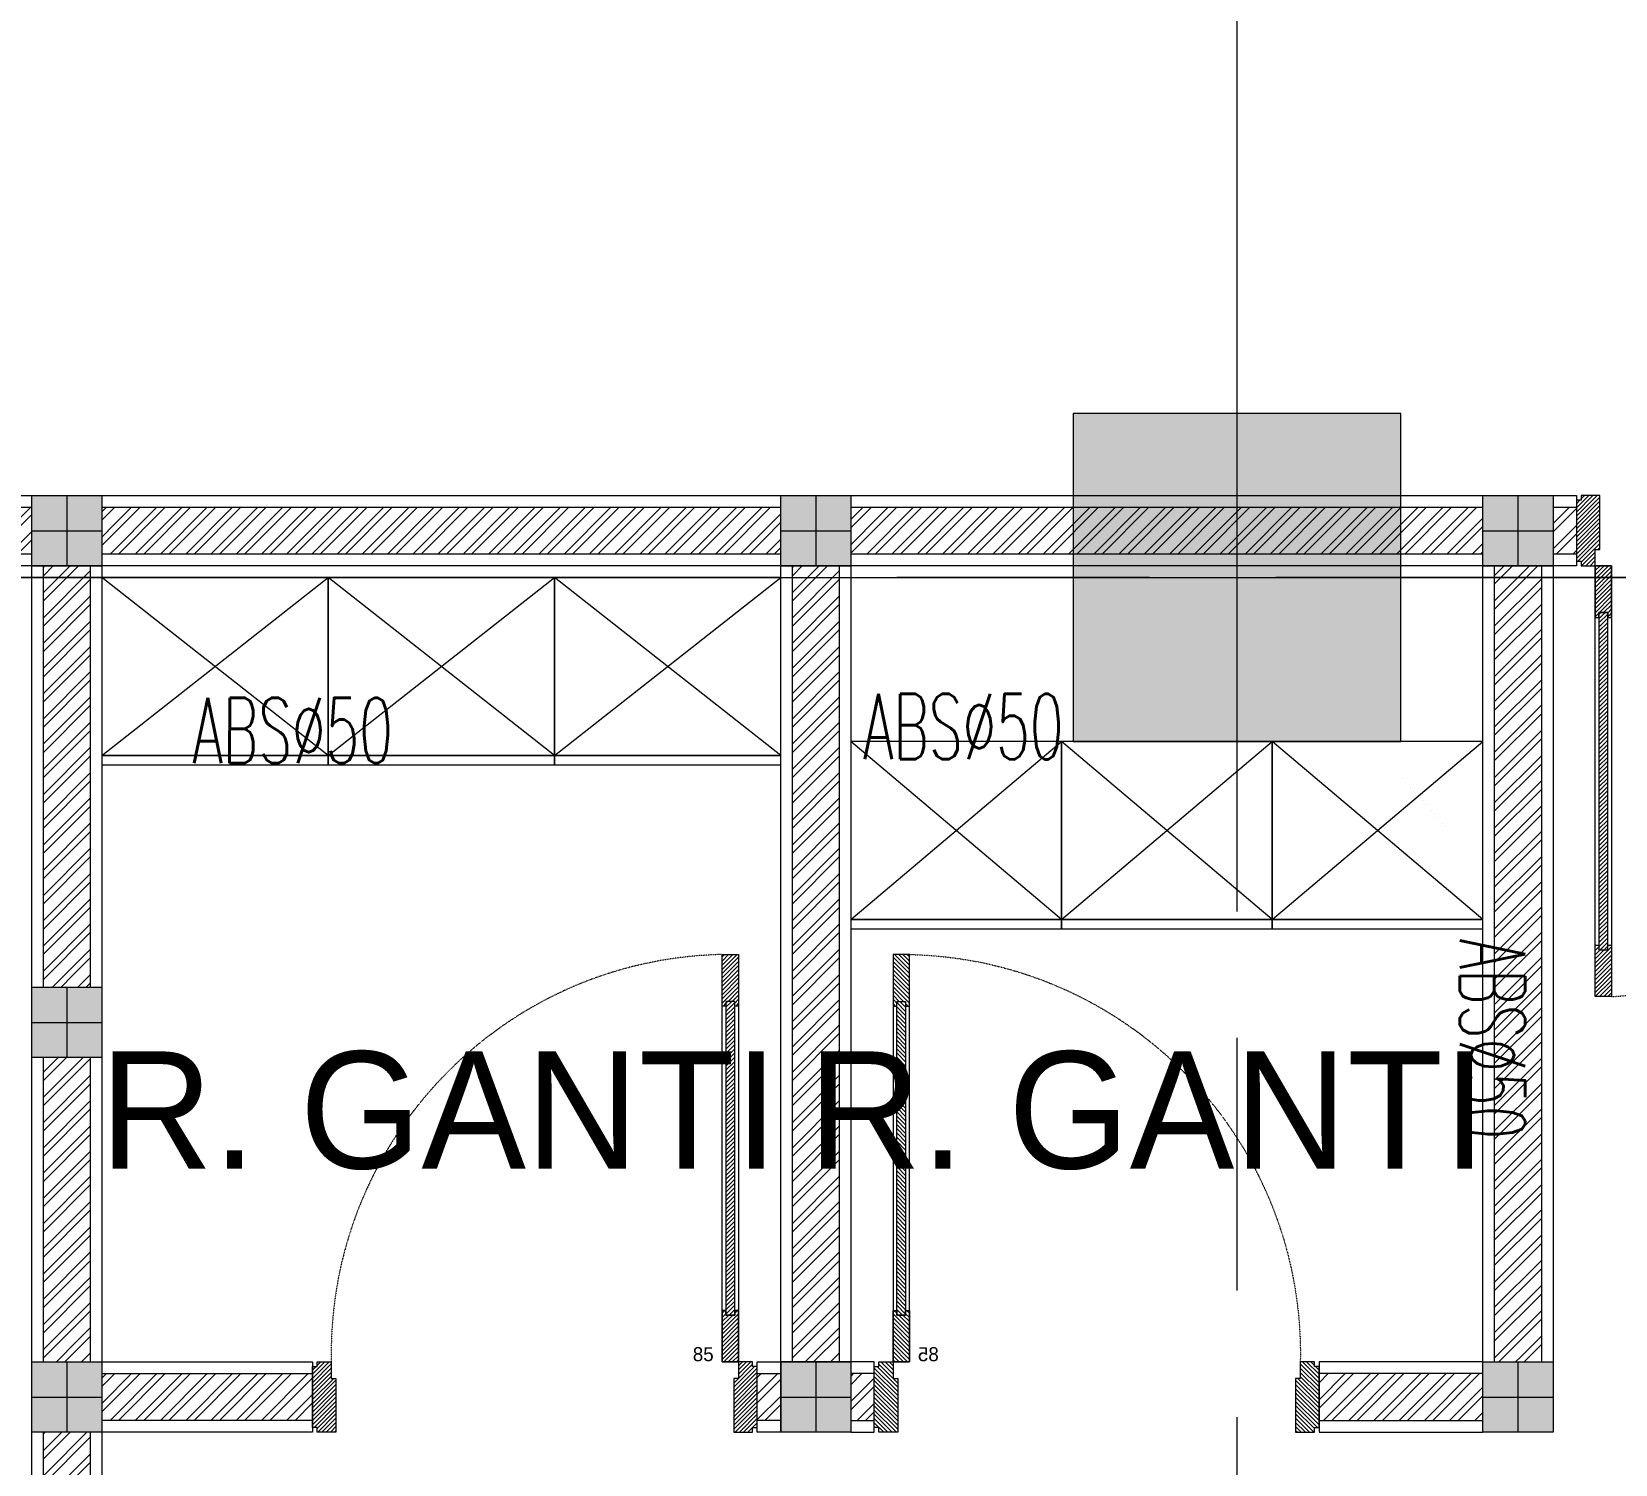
# Model space of a CAD drawing. Header units: millimetres. Extents: x -280308 to 6402717, y -14 to 2073074.
# Drawn here: x -13017 to -9634, y 408930 to 411989 of the extents above; entities that cross this region are included whole.
import ezdxf
from ezdxf.enums import TextEntityAlignment as Align

# ---------------------------------------------------------------- set-up
doc = ezdxf.new("R2010")
doc.units = ezdxf.units.MM
for name, pattern in [('ACAD_ISO03W100', [30, 12, -18]), ('ACAD_ISO08W100', [36, 24, -3, 6, -3]), ('DASHED2', [0.375, 0.25, -0.125]), ('Default', [0]), ('I02_HIDDEN', [6, 4, -2])]:
    doc.linetypes.add(name, pattern=pattern)
doc.layers.get('0').update_dxf_attribs({"lineweight": 0})
doc.layers.add('-P-ABK', color=7, linetype='Continuous', lineweight=30, true_color=0x05ffff)
doc.layers.add('A-FILL-1', color=7, linetype='Continuous', lineweight=0, true_color=0x454545)
for name, color, linetype, lineweight in [('_Door & Window', 1, 'Continuous', 0), ('A-ALINE-1', 91, 'Continuous', 20), ('A-ALINE-3', 111, 'Continuous', 15), ('A-ALINE-6', 117, 'Continuous', 9), ('A-ANNOTATION', 144, 'Continuous', 0), ('A-Furn', 250, 'Continuous', 0), ('A-FURN-EQPM', 177, 'Continuous', 0), ('A-Z22-T-Anno_Text', 152, 'Continuous', 9), ('A-Z774-E-Hidden', 142, 'I02_HIDDEN', 0), ('ARSIR', 251, 'Continuous', 0), ('Struktur', 80, 'Continuous', 20)]:
    doc.layers.add(name, color=color, linetype=linetype, lineweight=lineweight)
doc.layers.add('A-TEXT', color=254, linetype='Continuous')
doc.layers.add('Teks-PL', color=7, linetype='Default', true_color=0xff0a0a)
doc.styles.add('Annotative', font='arial.ttf', dxfattribs={"height": 1.25})
doc.styles.add('CENTURY', font='GOTHIC.TTF')
doc.styles.add('RS', font='ROMANS.SHX', dxfattribs={"width": 0.8})
doc.styles.get("Standard").update_dxf_attribs({"font": 'arial.ttf'})
doc.styles.add('TGF_A', font='arial.ttf')
pattern_1 = [(44.99999999999999, (242989.5111840621, 111034.4408184821), (-26.94076836320746, 26.94076836320747), []), (44.99999999999999, (243007.4717040621, 111034.4408184821), (-26.94076836320746, 26.94076836320747), [])]
pattern_2 = [(134.9999999999999, (51.18041058460949, 3.296918293926865e-10), (-4.490128060534579, -4.490128060534575), [])]
pattern_3 = [(134.9999999999999, (0, 0), (-4.490128060534579, -4.490128060534575), [])]

# ---------------------------------------------------------------- blocks, each defined once
blk = doc.blocks.new('A$Ccf87384a')
blk.add_wipeout([(-75, 74.99999999999909), (75.00000000002728, 74.99999999999909), (75.00000000002728, -75), (-75, -75)])
blk.add_wipeout([(-74.99999999999818, -74.99999999999974), (-74.99999999999818, 75.00000000000753), (75, 75.00000000000756), (75, -74.99999999999972)])
at = {"layer": 'A-FILL-1', "ltscale": 0.25}
h = blk.add_hatch(color=256, dxfattribs=at)
h.dxf.hatch_style = 1
h.paths.add_polyline_path([(-75, -75), (-75, 75), (75, 75), (75, -75)])
at = {"layer": 'A-ALINE-1'}
blk.add_lwpolyline([(-75, -75), (-75, 75), (75, 75), (75, -75)], close=True, dxfattribs=at)
at = {"layer": 'A-FILL-1', "ltscale": 0.25}
for p, q in [((0, 75), (0, -75)), ((-75, 0), (75, 0))]:
    blk.add_line(p, q, dxfattribs=at)
blk = doc.blocks.new('P180')
at = {"layer": 'A-Furn'}
h = blk.add_hatch(dxfattribs=at)
h.set_pattern_fill('ANSI31', color=256, scale=2, angle=450, style=0)
h.set_pattern_definition(pattern_3)
h.paths.add_polyline_path([(-30765.81499781518, -2658.320602995926), (-30755.81499781518, -2658.320602995896), (-30755.81499781518, -2648.320602995896), (-30625.81499781529, -2648.320602995896), (-30625.81499781529, -2658.320602995896), (-30615.81499781535, -2658.320602995926), (-30615.81499781471, -2688.320602995198), (-30650.81499780738, -2688.320602995169), (-30650.81499780738, -2698.320602995169), (-30765.81499781512, -2698.32060299578)])
h = blk.add_hatch(dxfattribs=at)
h.set_pattern_fill('ANSI31', color=256, scale=2, angle=450, style=0)
h.set_pattern_definition([(134.9999999999999, (51.18041059692041, -604.5470887739539), (-4.490128060534579, -4.490128060534575), [])])
h.paths.add_polyline_path([(-30615.81499781471, -3608.320602995111), (-30505.81499781471, -3608.320602995111), (-30505.81499781477, -3600.320602995082), (-30515.8149978146, -3600.320602995111), (-30515.8149978146, -3581.320602995111), (-30505.81499781471, -3581.320602995111), (-30505.81499781471, -3573.320602995111), (-30615.81499781471, -3573.320602995111)])
h = blk.add_hatch(dxfattribs=at)
h.set_pattern_fill('ANSI31', color=256, scale=2, angle=450, style=0)
h.set_pattern_definition(pattern_2)
h.paths.add_polyline_path([(-29795.81499781169, -3600.320603007422), (-29795.81499781169, -3581.320602995111), (-30515.8149978146, -3581.320602995111), (-30515.8149978146, -3600.320603007422)])
h = blk.add_hatch(dxfattribs=at)
h.set_pattern_fill('ANSI31', color=256, scale=2, angle=450, style=0)
h.set_pattern_definition(pattern_2)
h.paths.add_polyline_path([(-29695.81499781157, -3608.320603007422), (-29805.81499781157, -3608.320603007422), (-29805.81499781157, -3600.320603007392), (-29795.81499781169, -3600.320603007422), (-29795.81499781169, -3581.320603007422), (-29805.81499781157, -3581.320603007422), (-29805.81499781157, -3573.320603007422), (-29695.81499781157, -3573.320603007422)])
h = blk.add_hatch(dxfattribs=at)
h.set_pattern_fill('ANSI31', color=256, scale=2, angle=450, style=0)
h.set_pattern_definition(pattern_3)
h.paths.add_polyline_path([(-30765.81499781518, -3638.320602994383), (-30755.81499781518, -3638.320602994412), (-30755.81499781518, -3648.320602994412), (-30625.81499781529, -3648.320602994412), (-30625.81499781529, -3638.320602994412), (-30615.81499781535, -3638.320602994383), (-30615.81499781471, -3608.320602995111), (-30650.81499780738, -3608.32060299514), (-30650.81499780738, -3598.32060299514), (-30765.81499781512, -3598.320602994529)])
at = {"layer": '_Door & Window'}
for points in [[(-30765.81499781518, -2658.320602995926), (-30755.81499781518, -2658.320602995896), (-30755.81499781518, -2648.320602995896), (-30625.81499781529, -2648.320602995896), (-30625.81499781529, -2658.320602995896), (-30615.81499781535, -2658.320602995926), (-30615.81499781471, -2688.320602995198), (-30650.81499780738, -2688.320602995169), (-30650.81499780738, -2698.320602995169), (-30765.81499781512, -2698.32060299578), (-30765.81499781518, -2658.320602995926)], [(-30615.81499781471, -3608.320602995111), (-30505.81499781471, -3608.320602995111), (-30505.81499781477, -3600.320602995082), (-30515.8149978146, -3600.320602995111), (-30515.8149978146, -3581.320602995111), (-30505.81499781471, -3581.320602995111), (-30505.81499781471, -3573.320602995111), (-30615.81499781471, -3573.320602995111), (-30615.81499781471, -3608.320602995111)], [(-29695.81499781157, -3608.320603007422), (-29805.81499781157, -3608.320603007422), (-29805.81499781157, -3600.320603007392), (-29795.81499781169, -3600.320603007422), (-29795.81499781169, -3581.320603007422), (-29805.81499781157, -3581.320603007422), (-29805.81499781157, -3573.320603007422), (-29695.81499781157, -3573.320603007422), (-29695.81499781157, -3608.320603007422)], [(-30765.81499781518, -3638.320602994383), (-30755.81499781518, -3638.320602994412), (-30755.81499781518, -3648.320602994412), (-30625.81499781529, -3648.320602994412), (-30625.81499781529, -3638.320602994412), (-30615.81499781535, -3638.320602994383), (-30615.81499781471, -3608.320602995111), (-30650.81499780738, -3608.32060299514), (-30650.81499780738, -3598.32060299514), (-30765.81499781512, -3598.320602994529), (-30765.81499781518, -3638.320602994383)]]:
    blk.add_lwpolyline(points, dxfattribs=at)
blk.add_lwpolyline([(-30615.81499781471, -3608.320602995111), (-30615.81499781471, -3573.320603007422), (-29695.81499781157, -3573.320603007422), (-29695.81499781157, -3608.320602995111)], close=True, dxfattribs=at)
at = {"layer": '_Door & Window', "linetype": 'ACAD_ISO03W100', "ltscale": 0.02}
blk.add_arc((-30640.46836873813, -3634.642285435199), 946.6427601551408, 3.715185801855247, 88.50768010302117, dxfattribs=at)
at = {"layer": 'A-Furn'}
blk.add_lwpolyline([(-29795.81499781169, -3600.320603007422), (-29795.81499781169, -3581.320602995111), (-30515.8149978146, -3581.320602995111), (-30515.8149978146, -3600.320603007422)], close=True, dxfattribs=at)
at = {"layer": 'Defpoints', "ltscale": 0.25, "insert": (-30585.62549089151, -3496.192778148339), "char_height": 30, "attachment_point": 1, "rotation": 270, "style": 'CENTURY'}
blk.add_mtext_dynamic_manual_height_columns('90', width=78.466668341076, gutter_width=750, heights=[0], dxfattribs=at)
blk = doc.blocks.new('A$Ca4ca9c0b')
at = {"layer": 'A-Furn'}
h = blk.add_hatch(dxfattribs=at)
h.set_pattern_fill('ANSI31', color=256, scale=2, angle=540, style=0)
h.set_pattern_definition([(225, (109566.3125288526, -240668.4215420193), (4.490128060534577, -4.490128060534577), [])])
h.paths.add_polyline_path([(10.000000012893, 1020.000000003551), (10.000000012893, 910.0000000035507), (2.000000012863893, 910.0000000035507), (2.000000012892997, 920.0000000034343), (-16.999999987107, 920.0000000034343), (-16.999999987107, 910.0000000035507), (-24.999999987107, 910.0000000035507), (-24.999999987107, 1020.000000003551)])
h = blk.add_hatch(dxfattribs=at)
h.set_pattern_fill('ANSI31', color=256, scale=2, angle=540, style=0)
h.set_pattern_definition([(225, (109566.3125288526, -240568.4215420193), (4.490128060534577, -4.490128060534577), [])])
h.paths.add_polyline_path([(2.000000012892997, 920.0000000034343), (-16.99999999941792, 920.0000000034343), (-16.99999999941792, 250.0000000005239), (2.000000012892997, 250.0000000005239)])
h = blk.add_hatch(dxfattribs=at)
h.set_pattern_fill('ANSI31', color=256, scale=2, angle=540, style=0)
h.set_pattern_definition([(225, (110170.8596176268, -240618.421542007), (4.490128060534577, -4.490128060534577), [])])
h.paths.add_polyline_path([(10.00000000058208, 150.0000000004075), (10.00000000058208, 260.0000000004075), (2.000000000552973, 260.0000000003492), (2.000000000582077, 250.0000000005239), (-16.99999999941792, 250.0000000005239), (-16.99999999941792, 260.0000000004075), (-24.99999999941792, 260.0000000004075), (-24.99999999941792, 150.0000000004075)])
h = blk.add_hatch(dxfattribs=at)
h.set_pattern_fill('ANSI31', color=256, scale=2, angle=540, style=0)
h.set_pattern_definition([(225, (109716.3125288529, -240669.6019526039), (4.490128060534577, -4.490128060534577), [])])
h.paths.add_polyline_path([(-889.999999998603, -5.820766091346741e-11), (-889.9999999986321, 9.999999999941792), (-899.9999999986321, 9.999999999941792), (-899.9999999986321, 139.9999999998254), (-889.9999999986321, 139.9999999998254), (-889.999999998603, 149.9999999997672), (-859.9999999993306, 150.0000000004075), (-859.9999999993597, 115.0000000077416), (-849.9999999993597, 115.0000000077416), (-849.9999999987485, 0)])
h = blk.add_hatch(dxfattribs=at)
h.set_pattern_fill('ANSI31', color=256, scale=2, angle=540, style=0)
h.set_pattern_definition([(225, (109566.3125288529, -240669.6019526039), (4.490128060534577, -4.490128060534577), [])])
h.paths.add_polyline_path([(39.99999999985448, -5.820766091346741e-11), (39.99999999988358, 9.999999999941792), (49.99999999988358, 9.999999999941792), (49.99999999988358, 139.9999999998254), (39.99999999988358, 139.9999999998254), (39.99999999985448, 149.9999999997672), (10.00000000058208, 150.0000000004075), (10.00000000061118, 115.0000000077416), (6.111804395914078e-10, 115.0000000077416), (0, 0)])
at = {"layer": '_Door & Window'}
for points in [[(10.000000012893, 1020.000000003551), (10.000000012893, 910.0000000035507), (2.000000012863893, 910.0000000035507), (2.000000012892997, 920.0000000034343), (-16.999999987107, 920.0000000034343), (-16.999999987107, 910.0000000035507), (-24.999999987107, 910.0000000035507), (-24.999999987107, 1020.000000003551), (10.000000012893, 1020.000000003551)], [(10.00000000058208, 150.0000000004075), (10.00000000058208, 260.0000000004075), (2.000000000552973, 260.0000000003492), (2.000000000582077, 250.0000000005239), (-16.99999999941792, 250.0000000005239), (-16.99999999941792, 260.0000000004075), (-24.99999999941792, 260.0000000004075), (-24.99999999941792, 150.0000000004075), (10.00000000058208, 150.0000000004075)], [(-889.999999998603, -5.820766091346741e-11), (-889.9999999986321, 9.999999999941792), (-899.9999999986321, 9.999999999941792), (-899.9999999986321, 139.9999999998254), (-889.9999999986321, 139.9999999998254), (-889.999999998603, 149.9999999997672), (-859.9999999993306, 150.0000000004075), (-859.9999999993597, 115.0000000077416), (-849.9999999993597, 115.0000000077416), (-849.9999999987485, 0), (-889.999999998603, -5.820766091346741e-11)], [(39.99999999985448, -5.820766091346741e-11), (39.99999999988358, 9.999999999941792), (49.99999999988358, 9.999999999941792), (49.99999999988358, 139.9999999998254), (39.99999999988358, 139.9999999998254), (39.99999999985448, 149.9999999997672), (10.00000000058208, 150.0000000004075), (10.00000000061118, 115.0000000077416), (6.111804395914078e-10, 115.0000000077416), (0, 0), (39.99999999985448, -5.820766091346741e-11)]]:
    blk.add_lwpolyline(points, dxfattribs=at)
blk.add_lwpolyline([(10.00000000058208, 150.0000000004075), (-24.999999987107, 150.0000000004075), (-24.999999987107, 1020.000000003551), (10.00000000058208, 1020.000000003551)], close=True, dxfattribs=at)
at = {"layer": '_Door & Window', "linetype": 'ACAD_ISO03W100', "ltscale": 0.02}
blk.add_arc((-6.929301123745972, 166.9526288348716), 853.2391276210273, 91.21474571532441, 181.138459278602, dxfattribs=at)
at = {"layer": 'A-Furn'}
blk.add_lwpolyline([(2.000000012892997, 920.0000000034343), (-16.99999999941792, 920.0000000034343), (-16.99999999941792, 250.0000000005239), (2.000000012892997, 250.0000000005239)], close=True, dxfattribs=at)
at = {"layer": 'Defpoints', "ltscale": 0.25, "insert": (-87.73789995184052, 181.5505102498573), "char_height": 30.00000000000001, "attachment_point": 1, "style": 'CENTURY'}
blk.add_mtext_dynamic_manual_height_columns('85', width=78.46666834107602, gutter_width=750.0000000000001, heights=[0], dxfattribs=at)
blk = doc.blocks.new('A$C7a9db0a0')
at = {"layer": 'A-FILL-1', "ltscale": 0.25}
h = blk.add_hatch(dxfattribs=at)
h.set_pattern_fill('ANSI32', color=256, scale=4, angle=180)
h.set_pattern_definition([(225, (-183193.8578155415, -143556.4913361651), (26.94076836320746, -26.94076836320747), []), (225, (-183211.8183355415, -143556.4913361651), (26.94076836320746, -26.94076836320747), [])])
h.paths.add_polyline_path([(28047.82668425934, -15286.02525884699), (36297.82668425958, -15286.02525884716), (36297.82668425958, -15386.02525884716), (28047.82668425934, -15386.02525884699)])
h = blk.add_hatch(dxfattribs=at)
h.set_pattern_fill('ANSI32', color=256, scale=4, angle=180)
h.set_pattern_definition([(224.9999999999999, (137701.0094135577, -40282.77149220643), (26.94076836320746, -26.94076836320747), []), (224.9999999999999, (137683.0488935577, -40282.77149220643), (26.94076836320746, -26.94076836320747), [])])
h.paths.add_polyline_path([(33022.82668425934, -18261.02525884588), (33022.82668425981, -15411.02525884681), (33122.82668425981, -15411.02525884681), (33122.82668425934, -18261.02525884588)])
h = blk.add_hatch(dxfattribs=at)
h.set_pattern_fill('ANSI32', color=256, scale=4, angle=180)
h.set_pattern_definition([(224.9999999999999, (139301.0094135577, -40282.77149220643), (26.94076836320746, -26.94076836320747), []), (224.9999999999999, (139283.0488935577, -40282.77149220643), (26.94076836320746, -26.94076836320747), [])])
h.paths.add_polyline_path([(34622.82668425981, -17111.0252588421), (34622.82668425981, -15411.02525884681), (34722.82668425981, -15411.02525884681), (34722.82668425981, -17111.0252588421)])
h = blk.add_hatch(dxfattribs=at)
h.set_pattern_fill('ANSI32', color=256, scale=4, angle=180)
h.set_pattern_definition([(224.9999999999999, (140801.0094135575, -37282.77149220649), (26.94076836320746, -26.94076836320747), []), (224.9999999999999, (140783.0488935575, -37282.77149220649), (26.94076836320746, -26.94076836320747), [])])
h.paths.add_polyline_path([(36122.82668425911, -17261.02525884658), (36122.82668425958, -15411.02525884658), (36222.82668425958, -15411.02525884658), (36222.82668425911, -17261.02525884658)])
h = blk.add_hatch(dxfattribs=at)
h.set_pattern_fill('ANSI32', color=256, scale=4, angle=180)
h.set_pattern_definition([(225, (-183193.8578155415, -145406.4913361651), (26.94076836320746, -26.94076836320747), []), (225, (-183211.8183355415, -145406.4913361651), (26.94076836320746, -26.94076836320747), [])])
h.paths.add_polyline_path([(33147.82668425958, -17136.02525884745), (33597.82668426129, -17136.02525883605), (33597.82668426129, -17236.02525883605), (33147.82668425958, -17236.02525884745)])
at = {"layer": 'A-ALINE-3', "linetype": 'Continuous'}
for points in [[(28047.82668425934, -15286.02525884699), (36297.82668425958, -15286.02525884716), (36297.82668425958, -15386.02525884716), (28047.82668425934, -15386.02525884699)], [(33022.82668425934, -18261.02525884588), (33022.82668425981, -15411.02525884681), (33122.82668425981, -15411.02525884681), (33122.82668425934, -18261.02525884588)], [(34622.82668425981, -17111.0252588421), (34622.82668425981, -15411.02525884681), (34722.82668425981, -15411.02525884681), (34722.82668425981, -17111.0252588421)], [(36122.82668425911, -17261.02525884658), (36122.82668425958, -15411.02525884658), (36222.82668425958, -15411.02525884658), (36222.82668425911, -17261.02525884658)], [(33147.82668425958, -17136.02525884745), (33597.82668426129, -17136.02525883605), (33597.82668426129, -17236.02525883605), (33147.82668425958, -17236.02525884745)]]:
    blk.add_lwpolyline(points, close=True, dxfattribs=at)
at = {"layer": 'A-ALINE-6'}
for points in [[(28047.82668425934, -15261.02525884699), (36297.82668425958, -15261.02525884716), (36297.82668425958, -15411.02525884716), (28047.82668425934, -15411.02525884699)], [(32997.82668425934, -18261.02525884588), (32997.82668425981, -15411.02525884681), (33147.82668425981, -15411.02525884681), (33147.82668425934, -18261.02525884588)], [(34597.82668425981, -17111.0252588421), (34597.82668425981, -15411.02525884681), (34747.82668425981, -15411.02525884681), (34747.82668425981, -17111.0252588421)], [(36097.82668425911, -17261.02525884658), (36097.82668425958, -15411.02525884658), (36247.82668425958, -15411.02525884658), (36247.82668425911, -17261.02525884658)], [(33147.82668425958, -17111.02525884745), (33597.82668426129, -17111.02525883605), (33597.82668426129, -17261.02525883605), (33147.82668425958, -17261.02525884745)]]:
    blk.add_lwpolyline(points, close=True, dxfattribs=at)
at = {"rotation": 270}
blk.add_blockref('P180', (39946.13219900802, -46026.8402566624), dxfattribs=at)
at = {"ltscale": 0.25}
blk.add_blockref('A$Ca4ca9c0b', (34497.82668425993, -17261.02525883593), dxfattribs=at)
at = {"ltscale": 0.25, "xscale": -1}
blk.add_blockref('A$Ca4ca9c0b', (34847.82668425969, -17261.02525883593), dxfattribs=at)
at = {"ltscale": 0.25}
for p in [(33072.82668425981, -15336.02525884676), (34672.82668425981, -15336.02525884757), (36172.82668425981, -15336.02525884658), (33072.82668425958, -16386.0252588471), (33072.82668425981, -17186.02525883674), (34672.82668425981, -17186.02525883605), (36172.82668425934, -17186.02525883605)]:
    blk.add_blockref('A$Ccf87384a', p, dxfattribs=at)
at = {"layer": 'A-FILL-1', "ltscale": 0.25}
h = blk.add_hatch(dxfattribs=at)
h.set_pattern_fill('ANSI32', color=256, scale=4, angle=360)
h.set_pattern_definition(pattern_1)
h.paths.add_polyline_path([(34597.82668425981, -17236.02525883605), (34547.82668425981, -17236.02525883605), (34547.82668425981, -17136.02525883605), (34597.82668425981, -17136.02525883605)])
h = blk.add_hatch(dxfattribs=at)
h.set_pattern_fill('ANSI32', color=256, scale=4, angle=360)
h.set_pattern_definition(pattern_1)
h.paths.add_polyline_path([(34747.82668425981, -17236.02525883605), (34797.82668425981, -17236.02525883605), (34797.82668425981, -17136.02525883605), (34747.82668425981, -17136.02525883605)])
h = blk.add_hatch(dxfattribs=at)
h.set_pattern_fill('ANSI32', color=256, scale=4, angle=360)
h.set_pattern_definition([(44.99999999999999, (244039.5111840607, 111034.4408184821), (-26.94076836320746, 26.94076836320747), []), (44.99999999999999, (244057.4717040607, 111034.4408184821), (-26.94076836320746, 26.94076836320747), [])])
h.paths.add_polyline_path([(35747.82668425833, -17236.02525883605), (36097.82668425934, -17236.02525883605), (36097.82668425934, -17136.02525883605), (35747.82668425833, -17136.02525883605)])
at = {"layer": 'A-ALINE-3', "linetype": 'Continuous'}
for points in [[(34597.82668425981, -17236.02525883605), (34547.82668425981, -17236.02525883605), (34547.82668425981, -17136.02525883605), (34597.82668425981, -17136.02525883605)], [(34747.82668425981, -17236.02525883605), (34797.82668425981, -17236.02525883605), (34797.82668425981, -17136.02525883605), (34747.82668425981, -17136.02525883605)], [(35747.82668425833, -17236.02525883605), (36097.82668425934, -17236.02525883605), (36097.82668425934, -17136.02525883605), (35747.82668425833, -17136.02525883605)]]:
    blk.add_lwpolyline(points, close=True, dxfattribs=at)
at = {"layer": 'A-ALINE-6'}
for points in [[(34597.82668425981, -17261.02525883605), (34547.82668425981, -17261.02525883605), (34547.82668425981, -17111.02525883605), (34597.82668425981, -17111.02525883605)], [(34747.82668425981, -17261.02525883605), (34797.82668425981, -17261.02525883605), (34797.82668425981, -17111.02525883605), (34747.82668425981, -17111.02525883605)], [(35747.82668425833, -17261.02525883605), (36097.82668425934, -17261.02525883605), (36097.82668425934, -17111.02525883605), (35747.82668425833, -17111.02525883605)]]:
    blk.add_lwpolyline(points, close=True, dxfattribs=at)
blk = doc.blocks.new('A$C4404b510')
at = {"color": 0, "linetype": 'ByBlock', "lineweight": -2, "ltscale": 0.25}
for p, q in [((15308.13459749882, 5444.999999996857), (14824.80126416549, 5824.999999999302)), ((14824.80126416561, 5444.999999999302), (15308.13459749894, 5824.999999996857)), ((15791.46793083216, 5444.999999999418), (15308.13459749882, 5824.999999996857)), ((15308.13459749894, 5444.999999996857), (15791.46793083216, 5824.999999999418)), ((16274.80126416763, 5445.000000001106), (15791.46793083216, 5824.999999999418)), ((15791.46793083216, 5444.999999999418), (16274.80126416763, 5825.000000001106)), ((16874.80126416537, 5094.999999995169), (16424.80126416549, 5474.999999997613)), ((16424.80126416561, 5094.999999997613), (16874.80126416549, 5474.999999995169)), ((17324.80126416524, 5094.99999999773), (16874.80126416537, 5474.999999995169)), ((16874.80126416549, 5094.999999995169), (17324.80126416524, 5474.99999999773)), ((17774.8012641661, 5094.999999999418), (17324.80126416524, 5474.99999999773)), ((17324.80126416524, 5094.99999999773), (17774.8012641661, 5474.999999999418))]:
    blk.add_line(p, q, dxfattribs=at)
for points in [[(14824.80126416549, 5444.999999999302), (15308.13459749882, 5444.999999996857), (15308.13459749882, 5824.999999996857), (14824.80126416549, 5824.999999999302)], [(15308.13459749882, 5444.999999996857), (15791.46793083216, 5444.999999999418), (15791.46793083216, 5824.999999999418), (15308.13459749882, 5824.999999996857)], [(15791.46793083216, 5444.999999999418), (16274.80126416763, 5445.000000001106), (16274.80126416763, 5825.000000001106), (15791.46793083216, 5824.999999999418)], [(16424.80126416549, 5094.999999997613), (16874.80126416537, 5094.999999995169), (16874.80126416537, 5474.999999995169), (16424.80126416549, 5474.999999997613)], [(16874.80126416537, 5094.999999995169), (17324.80126416524, 5094.99999999773), (17324.80126416524, 5474.99999999773), (16874.80126416537, 5474.999999995169)], [(17324.80126416524, 5094.99999999773), (17774.8012641661, 5094.999999999418), (17774.8012641661, 5474.999999999418), (17324.80126416524, 5474.99999999773)], [(14824.80126416549, 5424.999999999302), (15308.13459749882, 5424.999999996857), (15308.13459749882, 5444.999999996857), (14824.80126416549, 5444.999999999302)], [(15308.13459749882, 5424.999999996857), (15791.46793083216, 5424.999999999418), (15791.46793083216, 5444.999999999418), (15308.13459749882, 5444.999999996857)], [(15791.46793083216, 5424.999999999418), (16274.80126416763, 5425.000000001106), (16274.80126416763, 5445.000000001106), (15791.46793083216, 5444.999999999418)], [(16424.80126416549, 5074.999999997613), (16874.80126416537, 5074.999999995169), (16874.80126416537, 5094.999999995169), (16424.80126416549, 5094.999999997613)], [(16874.80126416537, 5074.999999995169), (17324.80126416524, 5074.99999999773), (17324.80126416524, 5094.99999999773), (16874.80126416537, 5094.999999995169)], [(17324.80126416524, 5074.99999999773), (17774.8012641661, 5074.999999999418), (17774.8012641661, 5094.999999999418), (17324.80126416524, 5094.99999999773)]]:
    blk.add_lwpolyline(points, close=True, dxfattribs=at)
blk = doc.blocks.new('*U552')
at = {"layer": 'A-ANNOTATION', "linetype": 'ACAD_ISO08W100', "ltscale": 0.25}
blk.add_lwpolyline([(0, -5.000000000000001), (0, -90.5605532466731)], dxfattribs=at)
at = {"layer": 'A-TEXT'}
blk.add_attdef('N', text='', height=0.9, dxfattribs=at).set_placement((0, 2.75), align=Align.MIDDLE_CENTER)
blk = doc.blocks.new('*U539')
at = {"layer": 'A-ANNOTATION', "linetype": 'ACAD_ISO08W100', "ltscale": 0.25}
blk.add_lwpolyline([(0, -7.641116442098833), (0, -228.3481600789117)], dxfattribs=at)
at = {"layer": 'A-TEXT'}
blk.add_attdef('N', text='', height=0.9, dxfattribs=at).set_placement((0, 2.75), align=Align.MIDDLE_CENTER)
blk = doc.blocks.new('A$Cf37525da')
at = {"color": 124, "xscale": -360.0000000000001, "yscale": 360.0000000000001, "zscale": 360.0000000000001}
for name, p, rotation in [('*U552', (-32749.98491175502, -25932.79560776148), 180), ('*U539', (4643.796520509466, -13700), 270)]:
    blk.add_blockref(name, p, dxfattribs=dict(at, rotation=rotation))
blk = doc.blocks.new('A$Cc06d3743')
at = {"layer": 'ARSIR', "linetype": 'ByBlock', "lineweight": -2, "ltscale": 0.25}
h = blk.add_hatch(color=256, dxfattribs=at)
h.dxf.hatch_style = 1
h.paths.add_polyline_path([(15150.00000000006, 16699.99999999837), (15550.00000000006, 16699.99999999837), (15550.00000000006, 17199.99999999837), (15150.00000000006, 17199.99999999837)])
h.paths.add_polyline_path([(30150, 3824.999999998719), (30550, 3824.999999998719), (30550, 4424.999999998719), (30150, 4424.999999998719)])
h.paths.add_polyline_path([(30100, 1925.000000001572), (30600, 1925.000000001572), (30600, 2425.000000001572), (30100, 2425.000000001572)])
h.paths.add_polyline_path([(39100.00000000163, 1900), (39600.00000000163, 1900), (39600.00000000163, 2400), (39100.00000000163, 2400)])
h.paths.add_polyline_path([(44850.00000000326, 1899.99999999837), (45350.00000000326, 1899.99999999837), (45350.00000000326, 2399.99999999837), (44850.00000000326, 2399.99999999837)])
h.paths.add_polyline_path([(45350.00000000501, 3799.99999999709), (45350.00000000501, 4199.99999999709), (44850.00000000501, 4199.99999999709), (44850.00000000501, 3799.99999999709)])
h.paths.add_polyline_path([(39600.00000000338, 3799.999999998719), (39600.00000000338, 4199.999999998719), (39100.00000000338, 4199.999999998719), (39100.00000000338, 3799.999999998719)])
h.paths.add_polyline_path([(27150.00000000151, 3950), (27550.00000000151, 3950), (27550.00000000151, 4450), (27150.00000000151, 4450)])
h.paths.add_polyline_path([(4025.00000000163, 5925.029218833195), (4675.00000000163, 5925.029218833195), (4675.00000000163, 6575.029218833195), (4025.00000000163, 6575.029218833195)])
h.paths.add_polyline_path([(9025.00000000163, 5925.029218833195), (9675.00000000163, 5925.029218833195), (9675.00000000163, 6575.029218833195), (9025.00000000163, 6575.029218833195)])
h.paths.add_polyline_path([(53750.00000000326, 13699.99999999837), (54450.00000000326, 13699.99999999837), (54450.00000000326, 14399.99999999837), (53750.00000000326, 14399.99999999837)])
h.paths.add_polyline_path([(53750.00000000326, 5899.99999999674), (54450.00000000326, 5899.99999999674), (54450.00000000326, 6599.99999999674), (53750.00000000326, 6599.99999999674)])
h.paths.add_polyline_path([(49750.00000000326, 13699.99999999837), (50450.00000000326, 13699.99999999837), (50450.00000000326, 14399.99999999837), (49750.00000000326, 14399.99999999837)])
h.paths.add_polyline_path([(49750.00000000326, 5899.99999999674), (50450.00000000326, 5899.99999999674), (50450.00000000326, 6599.99999999674), (49750.00000000326, 6599.99999999674)])
h.paths.add_polyline_path([(44750.00000000326, 13699.99999999837), (45450.00000000326, 13699.99999999837), (45450.00000000326, 14399.99999999837), (44750.00000000326, 14399.99999999837)])
h.paths.add_polyline_path([(44750.00000000326, 5899.99999999674), (45450.00000000326, 5899.99999999674), (45450.00000000326, 6599.99999999674), (44750.00000000326, 6599.99999999674)])
h.paths.add_polyline_path([(39000.00000000163, 13700), (39700.00000000163, 13700), (39700.00000000163, 14400), (39000.00000000163, 14400)])
h.paths.add_polyline_path([(39000.00000000163, 5899.99999999837), (39700.00000000163, 5899.99999999837), (39700.00000000163, 6599.99999999837), (39000.00000000163, 6599.99999999837)])
h.paths.add_polyline_path([(33000.00000000163, 13700.00000000163), (33700.00000000163, 13700.00000000163), (33700.00000000163, 14400.00000000163), (33000.00000000163, 14400.00000000163)])
h.paths.add_polyline_path([(33000.00000000163, 5900), (33700.00000000163, 5900), (33700.00000000163, 6600), (33000.00000000163, 6600)])
h.paths.add_polyline_path([(27000.00000000163, 13700.00000000163), (27700.00000000163, 13700.00000000163), (27700.00000000163, 14400.00000000163), (27000.00000000163, 14400.00000000163)])
h.paths.add_polyline_path([(27000.00000000163, 5900), (27700.00000000163, 5900), (27700.00000000163, 6600), (27000.00000000163, 6600)])
h.paths.add_polyline_path([(21000.00000000163, 13700), (21700.00000000163, 13700), (21700.00000000163, 14400), (21000.00000000163, 14400)])
h.paths.add_polyline_path([(21000.00000000163, 5899.99999999837), (21700.00000000163, 5899.99999999837), (21700.00000000163, 6599.99999999837), (21000.00000000163, 6599.99999999837)])
h.paths.add_polyline_path([(4000, 13700.00000000163), (4700, 13700.00000000163), (4700, 14400.00000000163), (4000, 14400.00000000163)])
h.paths.add_polyline_path([(9000, 13700.00000000163), (9700, 13700.00000000163), (9700, 14400.00000000163), (9000, 14400.00000000163)])
h.paths.add_polyline_path([(15000.00000000163, 13700), (15700.00000000163, 13700), (15700.00000000163, 14400), (15000.00000000163, 14400)])
h.paths.add_polyline_path([(15000.00000000163, 5899.99999999837), (15700.00000000163, 5899.99999999837), (15700.00000000163, 6599.99999999837), (15000.00000000163, 6599.99999999837)])
h.paths.add_polyline_path([(53775.00000000489, 20275.02921883157), (54425.00000000489, 20275.02921883157), (54425.00000000489, 19625.02921883157), (53775.00000000489, 19625.02921883157)])
h.paths.add_polyline_path([(53775.00000000489, 25.02921882993542), (54425.00000000489, 25.02921882993542), (54425.00000000489, 675.0292188299354), (53775.00000000489, 675.0292188299354)])
h.paths.add_polyline_path([(49775.00000000489, 20275.02921883157), (50425.00000000489, 20275.02921883157), (50425.00000000489, 19625.02921883157), (49775.00000000489, 19625.02921883157)])
h.paths.add_polyline_path([(49775.00000000489, 25.02921882993542), (50425.00000000489, 25.02921882993542), (50425.00000000489, 675.0292188299354), (49775.00000000489, 675.0292188299354)])
h.paths.add_polyline_path([(44775.00000000489, 20275.02921883482), (45425.00000000489, 20275.02921883482), (45425.00000000489, 19625.02921883482), (44775.00000000489, 19625.02921883482)])
h.paths.add_polyline_path([(44775.00000000489, 25.02921883319505), (45425.00000000489, 25.02921883319505), (45425.00000000489, 675.029218833195), (44775.00000000489, 675.029218833195)])
h.paths.add_polyline_path([(39025.00000000326, 20275.0292188332), (39675.00000000326, 20275.0292188332), (39675.00000000326, 19625.0292188332), (39025.00000000326, 19625.0292188332)])
h.paths.add_polyline_path([(39025.00000000326, 25.02921883156523), (39675.00000000326, 25.02921883156523), (39675.00000000326, 675.0292188315652), (39025.00000000326, 675.0292188315652)])
h.paths.add_polyline_path([(33025.00000000326, 20275.02921883482), (33675.00000000326, 20275.02921883482), (33675.00000000326, 19625.02921883482), (33025.00000000326, 19625.02921883482)])
h.paths.add_polyline_path([(27025.00000000326, 20275.02921883482), (27675.00000000326, 20275.02921883482), (27675.00000000326, 19625.02921883482), (27025.00000000326, 19625.02921883482)])
h.paths.add_polyline_path([(27025.00000000326, 25.02921883319505), (27675.00000000326, 25.02921883319505), (27675.00000000326, 675.029218833195), (27025.00000000326, 675.029218833195)])
h.paths.add_polyline_path([(21025.00000000326, 20275.0292188332), (21675.00000000326, 20275.0292188332), (21675.00000000326, 19625.0292188332), (21025.00000000326, 19625.0292188332)])
h.paths.add_polyline_path([(21025.00000000326, 25.02921883156523), (21675.00000000326, 25.02921883156523), (21675.00000000326, 675.0292188315652), (21025.00000000326, 675.0292188315652)])
h.paths.add_polyline_path([(15025.00000000326, 20275.0292188332), (15675.00000000326, 20275.0292188332), (15675.00000000326, 19625.0292188332), (15025.00000000326, 19625.0292188332)])
h.paths.add_polyline_path([(15025.00000000326, 25.02921883156523), (15675.00000000326, 25.02921883156523), (15675.00000000326, 675.0292188315652), (15025.00000000326, 675.0292188315652)])
h.paths.add_polyline_path([(4025.00000000163, 19625.0292188332), (4675.00000000163, 19625.0292188332), (4675.00000000163, 20275.0292188332), (4025.00000000163, 20275.0292188332)])
h.paths.add_polyline_path([(9025.00000000163, 19625.0292188332), (9675.00000000163, 19625.0292188332), (9675.00000000163, 20275.0292188332), (9025.00000000163, 20275.0292188332)])
h.paths.add_polyline_path([(0, 19600), (700, 19600), (700, 20300), (0, 20300)])
h.paths.add_polyline_path([(4025.00000000163, 25.02921883319505), (4675.00000000163, 25.02921883319505), (4675.00000000163, 675.029218833195), (4025.00000000163, 675.029218833195)])
h.paths.add_polyline_path([(9025.00000000163, 25.02921883319505), (9675.00000000163, 25.02921883319505), (9675.00000000163, 675.029218833195), (9025.00000000163, 675.029218833195)])
h.paths.add_polyline_path([(0, 0), (700, 0), (700, 700), (0, 700)])
h.paths.add_polyline_path([(13350.00000000006, 16699.99999999837), (13750.00000000006, 16699.99999999837), (13750.00000000006, 17199.99999999837), (13350.00000000006, 17199.99999999837)])
h.paths.add_polyline_path([(13350.00000000006, 19699.99999999837), (13750.00000000006, 19699.99999999837), (13750.00000000006, 20199.99999999837), (13350.00000000006, 20199.99999999837)])
h.paths.add_polyline_path([(30100, 100.0000000011059), (30600, 100.0000000011059), (30600, 600.000000001106), (30100, 600.000000001106)])
h.paths.add_polyline_path([(0, 13700), (700, 13700), (700, 14400), (0, 14400)])
h.paths.add_polyline_path([(0, 5900), (700, 5900), (700, 6600), (0, 6600)])
at = {"layer": 'Struktur', "color": 0, "linetype": 'ByBlock', "lineweight": -2, "ltscale": 0.25}
blk.add_lwpolyline([(21000.00000000163, 5899.99999999837), (21700.00000000163, 5899.99999999837), (21700.00000000163, 6599.99999999837), (21000.00000000163, 6599.99999999837)], close=True, dxfattribs=at)
blk = doc.blocks.new('*U527')
at = {"layer": 'A-Z774-E-Hidden', "color": 0, "lineweight": -2}
blk.add_lwpolyline([(4.695779752901382e-15, -4.548800502275816), (0.9387990378915079, -4.548800502275822, 0.4142135623730951), (1.063799037891508, -4.423800502275821), (1.063799037891504, -1.095831984394492, 0.4142135623730958), (0.9387990378915039, -0.9708319843944953), (7.544880154820987e-16, -0.9708319843944886), (-4.049656388514566, -0.9708319843944757, 0.4142135623730958), (-4.174656388514566, -1.095831984394477), (-4.174656388514563, -4.423800502275804, 0.4142135623730951), (-4.049656388514562, -4.548800502275805)], format="xyb", close=True, dxfattribs=at)
at = {"color": 7, "lineweight": -2, "style": 'TGF_A', "flags": 8}
for tag, height, p in [('NOTE1', 0.0625, (0, 0.3374999953762163)), ('DET', 0.09375, (0, 0.09611939592219085)), ('SHT', 0.075, (0, -0.1021134049592547)), ('NOTE2', 0.0625, (0, -0.3994220509227373))]:
    blk.add_attdef(tag, text='', height=height, dxfattribs=at).set_placement(p, align=Align.MIDDLE)
blk = doc.blocks.new('*U528')
at = {"layer": 'A-Z774-E-Hidden', "color": 0, "lineweight": -2}
blk.add_lwpolyline([(3.807601333201257e-15, -3.333984706886921), (1.259208876616591, -3.333984706886928, 0.4142135623730951), (1.384208876616591, -3.208984706886927), (1.384208876616587, -1.095831984394493, 0.4142135623730958), (1.259208876616587, -0.9708319843944961), (7.544880154820987e-16, -0.9708319843944886), (-3.729246549789488, -0.9708319843944766, 0.4142135623730958), (-3.854246549789488, -1.095831984394477), (-3.854246549789487, -3.20898470688691, 0.4142135623730951), (-3.729246549789485, -3.333984706886911)], format="xyb", close=True, dxfattribs=at)
at = {"color": 7, "lineweight": -2, "style": 'TGF_A', "flags": 8}
for tag, height, p in [('NOTE1', 0.0625, (0, 0.3374999953762163)), ('DET', 0.09375, (0, 0.09611939592219085)), ('SHT', 0.075, (0, -0.1021134049592547)), ('NOTE2', 0.0625, (0, -0.3994220509227373))]:
    blk.add_attdef(tag, text='', height=height, dxfattribs=at).set_placement(p, align=Align.MIDDLE)
blk = doc.blocks.new('2')
at = {"ltscale": 0.25}
blk.add_blockref('A$C7a9db0a0', (-46014.8964609587, 426259.2889798831), dxfattribs=at)
blk.add_blockref('A$Cf37525da', (22307.88495856302, 424523.2637210363), dxfattribs=at)
at = {"layer": 'A-FURN-EQPM', "ltscale": 0.25}
blk.add_blockref('A$C4404b510', (-27691.87104086438, 404998.263721037), dxfattribs=at)
at = {"layer": 'A-Z22-T-Anno_Text', "color": 212, "lineweight": 20, "true_color": 0xdb0fdb, "xscale": 4266.666666600002, "yscale": 4266.666666600002, "zscale": 4266.666666600002}
blk.add_blockref('*U527', (790.0756883229005, 430231.4791971099), dxfattribs=at)
at = {"layer": 'A-Z22-T-Anno_Text', "color": 162, "lineweight": 20, "true_color": 0x0b2be0, "xscale": -4266.666666600002, "yscale": 4266.666666600002, "zscale": 4266.666666600002, "rotation": 180}
blk.add_blockref('*U528', (-577.0062902161044, 396598.2623052077), dxfattribs=at)
at = {"layer": 'Struktur', "ltscale": 0.25}
blk.add_blockref('A$Cc06d3743', (-31792.099953192, 404573.2637210362), dxfattribs=at)
at = {"layer": 'A-TEXT', "ltscale": 0.25, "char_height": 250, "attachment_point": 1, "style": 'Annotative'}
for insert in [(-13426.94912664074, 409811.3327817183), (-11913.75879903784, 409811.3327817183)]:
    blk.add_mtext_dynamic_manual_height_columns('\\pxqc;{\\fCentury Gothic|b0|i0|c0|p34;R. GANTI}', width=2559.485273078443, gutter_width=1670.625, heights=[0], dxfattribs=dict(at, insert=insert))

msp = doc.modelspace()

# ---------------------------------------------------------------- block references
msp.add_blockref('2', (0, 0))

# ---------------------------------------------------------------- next in the draw order: linework, layer by layer
at = {"layer": '-P-ABK', "linetype": 'DASHED2', "ltscale": 5, "const_width": 0.03, "flags": 128}
msp.add_lwpolyline([(-9992.772686825425, 404545.3467234839), (-9992.772686825425, 410287.1310424116), (-10092.52960666391, 410398.2637210359), (-13183.42709182516, 410398.2637210359)], dxfattribs=at)

# ---------------------------------------------------------------- next in the draw order: texts
at = {"layer": 'Teks-PL', "extrusion": (3.68145503453569e-05, 0.05233594329475825, 0.998629534754574), "style": 'RS', "width": 0.5999999999999992}
for p in [(12961.92566531473, -409855.5161545936, 21479.61742856659), (11529.53206911967, -409864.7865736726, 21480.10327064354)]:
    msp.add_text('ABS%%C50', height=139.776, rotation=179.9999626838373, dxfattribs=at).set_placement(p)
at = {"layer": 'Teks-PL', "extrusion": (0.05233594329475825, -3.68145503453537e-05, 0.998629534754574), "style": 'RS', "width": 0.5999999999999992}
msp.add_text('ABS%%C50', height=139.776, rotation=179.9999626838494, dxfattribs=at).set_placement((410044.3685156886, 10240.5460870471, -536.6842790677697))

doc.saveas('drawing.dxf')
